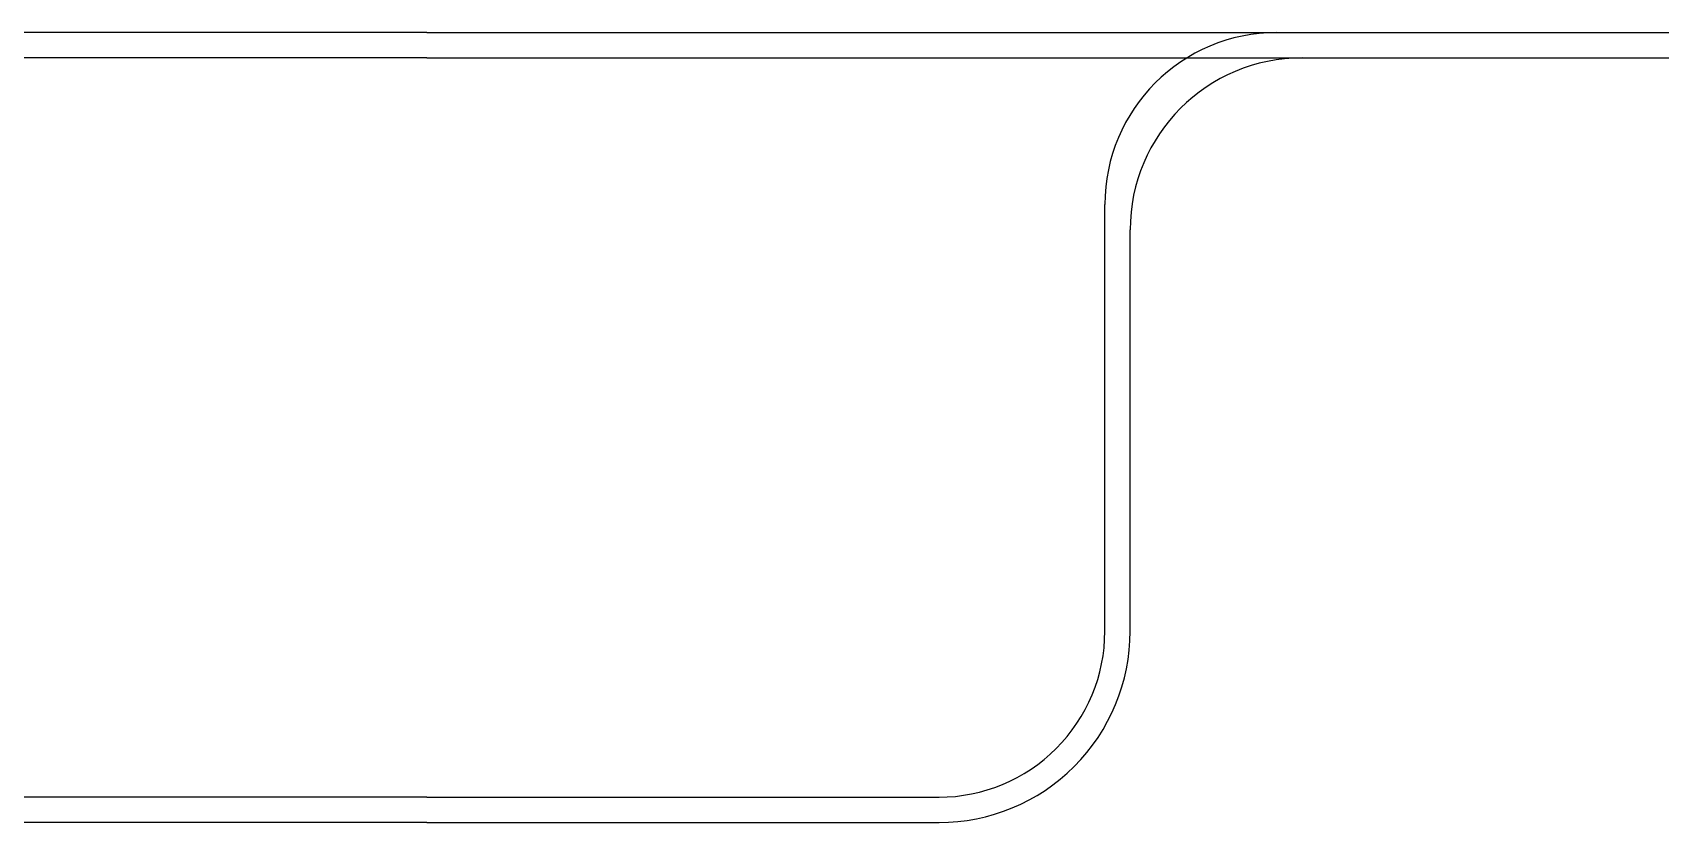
# Model space of a CAD drawing. Header units: millimetres. Extents: x 1086 to 16404, y 1320 to 9021.
# Drawn here: x 1997.9 to 2423.7, y 1507.2 to 1713.8 of the extents above; entities that cross this region are included whole.
import ezdxf

# ---------------------------------------------------------------- set-up
doc = ezdxf.new("R2010")
doc.units = ezdxf.units.MM
doc.header["$LTSCALE"] = 8
doc.layers.add('STS_Señales Débiles', color=7, linetype='Continuous', true_color=0x265482)

msp = doc.modelspace()

# ---------------------------------------------------------------- linework, layer by layer
at = {"layer": 'STS_Señales Débiles'}
for p, q in [((2101.02, 1713.77), (1673.69, 1713.77)), ((2101.02, 1713.77), (2323.34, 1713.77)), ((2323.34, 1713.77), (4011.02, 1713.77)), ((2101.02, 1707.15), (1680.31, 1707.15)), ((2101.02, 1707.15), (2329.96, 1707.15)), ((2329.96, 1707.15), (4017.64, 1707.15)), ((2278.34, 1557.15), (2278.34, 1668.77)), ((2284.96, 1557.15), (2284.96, 1662.15)), ((2101.02, 1513.77), (1673.69, 1513.77)), ((2101.02, 1507.15), (1680.31, 1507.15))]:
    msp.add_line(p, q, dxfattribs=at)
for points in [[(2101.02, 1513.77), (2234.96, 1513.77, 0.414214), (2278.34, 1557.15)], [(2101.02, 1507.15), (2234.96, 1507.15, 0.414214), (2284.96, 1557.15)]]:
    msp.add_lwpolyline(points, format="xyb", dxfattribs=at)
for centre in [(2323.34, 1668.77), (2329.96, 1662.15)]:
    msp.add_arc(centre, 45, 90, 180, dxfattribs=at)

doc.saveas('drawing.dxf')
